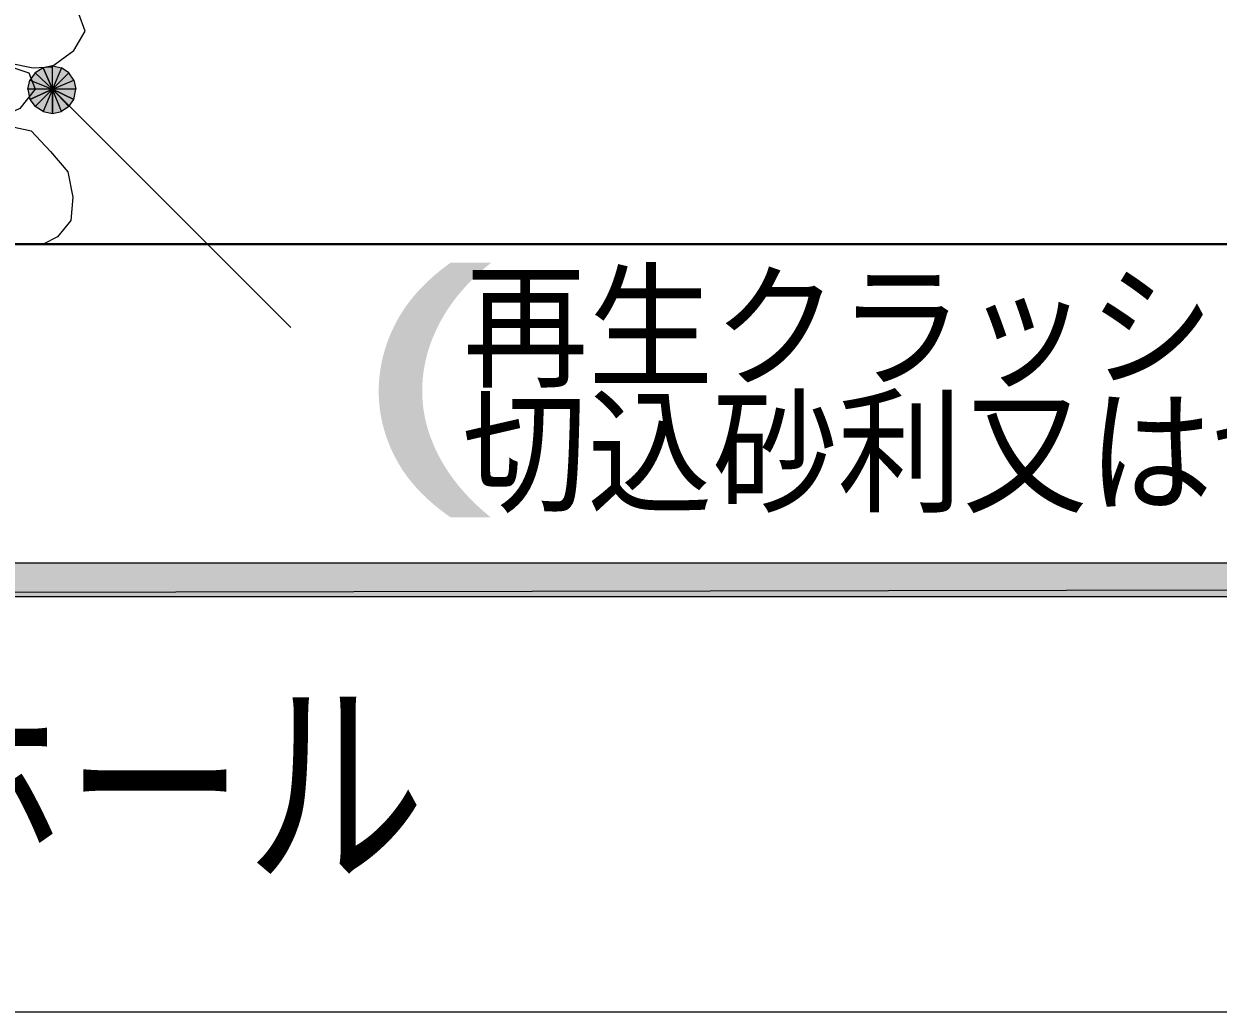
# Model space of a CAD drawing. Header units: millimetres. Extents: x 0 to 420, y 0 to 297.
# Drawn here: x 70.76 to 95.57, y 156.99 to 177.53 of the extents above; entities that cross this region are included whole.
import ezdxf
from ezdxf.enums import TextEntityAlignment as Align

# ---------------------------------------------------------------- set-up
doc = ezdxf.new("R2010")
doc.units = ezdxf.units.MM
doc.styles.add('kst32b', font='NotoSansJP-Variable.ttf')

msp = doc.modelspace()

# ---------------------------------------------------------------- hatches: boundary and pattern name
msp.add_hatch(color=7).paths.add_polyline_path([(71.162, 176.615), (70.993, 176.509), (71.353, 176.17), (71.162, 176.615)])
h = msp.add_hatch(color=7)
h.paths.add_polyline_path([(71.692, 176.509), (71.543, 176.615), (71.353, 176.17), (71.692, 176.509)])
h.paths.add_polyline_path([(71.543, 176.615), (71.353, 176.17), (71.353, 176.657), (71.543, 176.615)])
h.paths.add_polyline_path([(71.353, 176.17), (71.353, 176.657), (71.162, 176.615), (71.353, 176.17)])
h = msp.add_hatch(color=7)
h.paths.add_polyline_path([(70.993, 176.509), (70.887, 176.361), (71.353, 176.17), (70.993, 176.509)])
h.paths.add_polyline_path([(70.887, 176.361), (71.353, 176.17), (70.845, 176.17), (70.887, 176.361)])
h.paths.add_polyline_path([(71.353, 176.17), (70.845, 176.17), (70.887, 175.958), (71.353, 176.17)])
h = msp.add_hatch(color=7)
h.paths.add_polyline_path([(71.797, 175.958), (71.84, 176.17), (71.353, 176.17), (71.797, 175.958)])
h.paths.add_polyline_path([(71.84, 176.17), (71.353, 176.17), (71.797, 176.361), (71.84, 176.17)])
h.paths.add_polyline_path([(71.353, 176.17), (71.797, 176.361), (71.692, 176.509), (71.353, 176.17)])
h = msp.add_hatch(color=7)
h.paths.add_polyline_path([(70.887, 175.958), (70.993, 175.81), (71.353, 176.17), (70.887, 175.958)])
h.paths.add_polyline_path([(70.993, 175.81), (71.353, 176.17), (71.162, 175.704), (70.993, 175.81)])
h.paths.add_polyline_path([(71.353, 176.17), (71.162, 175.704), (71.353, 175.662), (71.353, 176.17)])
h = msp.add_hatch(color=7)
h.paths.add_polyline_path([(71.353, 175.662), (71.543, 175.704), (71.353, 176.17), (71.353, 175.662)])
h.paths.add_polyline_path([(71.543, 175.704), (71.353, 176.17), (71.692, 175.81), (71.543, 175.704)])
h.paths.add_polyline_path([(71.353, 176.17), (71.692, 175.81), (71.797, 175.958), (71.353, 176.17)])
h = msp.add_hatch(color=7)
h.paths.add_polyline_path([(394.166, 165.629), (394.166, 166.328), (26.183, 165.629), (394.166, 165.629)])
h.paths.add_polyline_path([(394.166, 166.328), (26.183, 165.629), (26.183, 166.328), (394.166, 166.328)])

# ---------------------------------------------------------------- linework, layer by layer
at = {"lineweight": 13}
for points in [[(69.892, 177.969), (69.66, 177.779), (69.427, 177.504), (69.406, 177.144), (69.744, 176.847), (70.443, 176.721), (70.951, 176.615), (71.332, 176.636), (71.797, 176.975), (72.03, 177.377), (71.903, 177.736), (71.67, 177.969)], [(71.353, 176.17), (76.306, 171.217)], [(69.638, 172.953), (69.173, 173.376), (69.088, 173.884), (69.236, 174.477), (69.596, 175.302), (70.231, 175.45), (70.908, 175.302), (71.311, 174.879), (71.67, 174.456), (71.776, 173.926), (71.734, 173.44), (71.459, 173.101), (71.162, 172.953)], [(394.166, 156.993), (26.183, 156.993)]]:
    msp.add_lwpolyline(points, dxfattribs=at)
msp.add_lwpolyline([(69.638, 175.387), (69.279, 175.323), (68.876, 175.387), (68.622, 175.556), (68.707, 176.064), (68.961, 176.572), (69.723, 176.678), (70.231, 176.721), (70.866, 176.509), (70.993, 176.17), (70.676, 175.768), (70.21, 175.556)], close=True, dxfattribs=at)
at = {"lineweight": 0}
for points in [[(71.162, 176.615), (70.993, 176.509), (71.353, 176.17)], [(71.353, 176.17), (71.353, 176.657), (71.162, 176.615)], [(71.543, 176.615), (71.353, 176.17), (71.353, 176.657)], [(71.692, 176.509), (71.543, 176.615), (71.353, 176.17)], [(70.993, 176.509), (70.887, 176.361), (71.353, 176.17)], [(71.353, 176.17), (71.797, 176.361), (71.692, 176.509)], [(70.887, 176.361), (71.353, 176.17), (70.845, 176.17)], [(71.353, 176.17), (70.845, 176.17), (70.887, 175.958)], [(70.887, 175.958), (70.993, 175.81), (71.353, 176.17)], [(70.993, 175.81), (71.353, 176.17), (71.162, 175.704)], [(71.353, 176.17), (71.162, 175.704), (71.353, 175.662)], [(71.84, 176.17), (71.353, 176.17), (71.797, 176.361)], [(71.353, 175.662), (71.543, 175.704), (71.353, 176.17)], [(71.543, 175.704), (71.353, 176.17), (71.692, 175.81)], [(71.353, 176.17), (71.692, 175.81), (71.797, 175.958)], [(71.797, 175.958), (71.84, 176.17), (71.353, 176.17)], [(394.166, 165.629), (394.166, 166.328), (26.183, 165.629)], [(394.166, 166.328), (26.183, 165.629), (26.183, 166.328)]]:
    msp.add_lwpolyline(points, close=True, dxfattribs=at)
at = {"lineweight": 30}
msp.add_lwpolyline([(59.542, 172.953), (114.871, 172.953)], dxfattribs=at)

# ---------------------------------------------------------------- texts
at = {"style": 'kst32b'}
for s, height, p, p2 in [('(          )', 4.33151, (77.724, 168.233), (110.21, 168.233)), ('再生クラッシャラン、', 2.0791, (79.883, 170.201), (105.872, 170.201)), ('切込砂利又は切込砕石', 2.0791, (79.862, 167.598), (105.851, 167.598)), ('トラップマンホール', 3.4908, (45.403, 159.978), (79.098, 159.978))]:
    msp.add_text(s, height=height, dxfattribs=at).set_placement(p, p2, align=Align.FIT)

doc.saveas('drawing.dxf')
